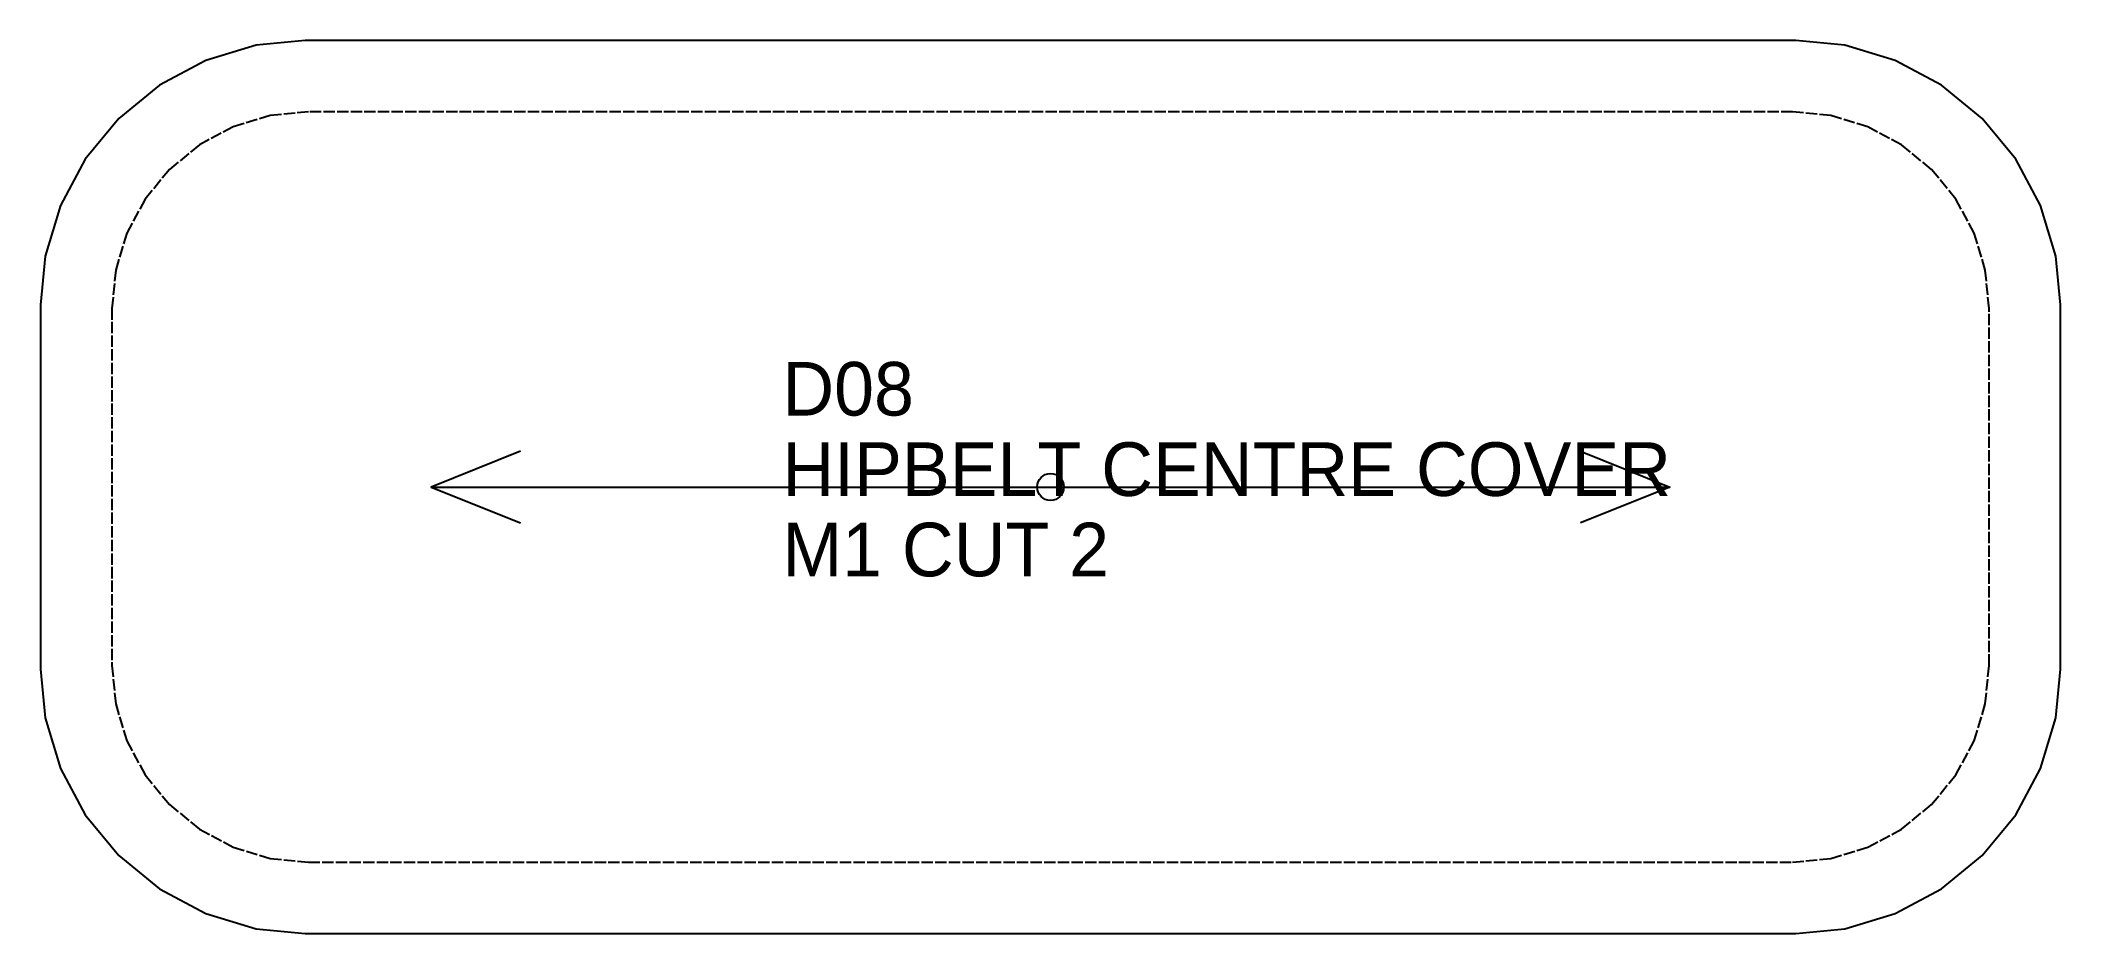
# Model space of a CAD drawing. Header units: millimetres. Extents: x 0 to 226, y 0 to 100.
import ezdxf

# ---------------------------------------------------------------- set-up
doc = ezdxf.new("R2010")
doc.units = ezdxf.units.MM
doc.linetypes.add('DASHED', pattern=[1.524, 1.27, -0.254])
for name, color, linetype in [('CUT', 7, 'CONTINUOUS'), ('DRILL', 6, 'CONTINUOUS'), ('GRAIN', 5, 'CONTINUOUS'), ('SEW', 1, 'DASHED'), ('TEXT', 2, 'CONTINUOUS')]:
    doc.layers.add(name, color=color, linetype=linetype)

msp = doc.modelspace()

# ---------------------------------------------------------------- linework, layer by layer
at = {"layer": 'CUT'}
msp.add_lwpolyline([(196.39, 0), (201.86, 0.54), (207.5, 2.25), (212.69, 5.02), (217.24, 8.76), (220.98, 13.31), (223.75, 18.5), (225.46, 24.14), (226, 29.61), (226, 70.39), (225.46, 75.86), (223.75, 81.5), (220.98, 86.69), (217.24, 91.24), (212.69, 94.98), (207.5, 97.75), (201.86, 99.46), (196.39, 100), (29.61, 100), (24.14, 99.46), (18.5, 97.75), (13.31, 94.98), (8.76, 91.24), (5.02, 86.69), (2.25, 81.5), (0.54, 75.86), (0, 70.39), (0, 29.61), (0.54, 24.14), (2.25, 18.5), (5.02, 13.31), (8.76, 8.76), (13.31, 5.02), (18.5, 2.25), (24.14, 0.54), (29.61, 0)], close=True, dxfattribs=at)
at = {"layer": 'DRILL'}
msp.add_circle((113, 50), 1.5, dxfattribs=at)
at = {"layer": 'GRAIN'}
msp.add_line((43.7, 50), (182.3, 50), dxfattribs=at)
for points in [[(53.7, 54), (43.7, 50), (53.7, 46)], [(172.3, 54), (182.3, 50), (172.3, 46)]]:
    msp.add_lwpolyline(points, dxfattribs=at)
at = {"layer": 'SEW'}
msp.add_lwpolyline([(196, 8), (200.29, 8.42), (204.42, 9.67), (208.22, 11.71), (211.56, 14.44), (214.29, 17.78), (216.33, 21.58), (217.58, 25.71), (218, 30), (218, 70), (217.58, 74.29), (216.33, 78.42), (214.29, 82.22), (211.56, 85.56), (208.22, 88.29), (204.42, 90.33), (200.29, 91.58), (196, 92), (30, 92), (25.71, 91.58), (21.58, 90.33), (17.78, 88.29), (14.44, 85.56), (11.71, 82.22), (9.67, 78.42), (8.42, 74.29), (8, 70), (8, 30), (8.42, 25.71), (9.67, 21.58), (11.71, 17.78), (14.44, 14.44), (17.78, 11.71), (21.58, 9.67), (25.71, 8.42), (30, 8)], close=True, dxfattribs=at)

# ---------------------------------------------------------------- texts
at = {"layer": 'TEXT'}
for s, p in [('D08', (83, 58)), ('HIPBELT CENTRE COVER', (83, 49)), ('M1 CUT 2', (83, 40))]:
    msp.add_text(s, height=6, dxfattribs=at).set_placement(p)

doc.saveas('drawing.dxf')
